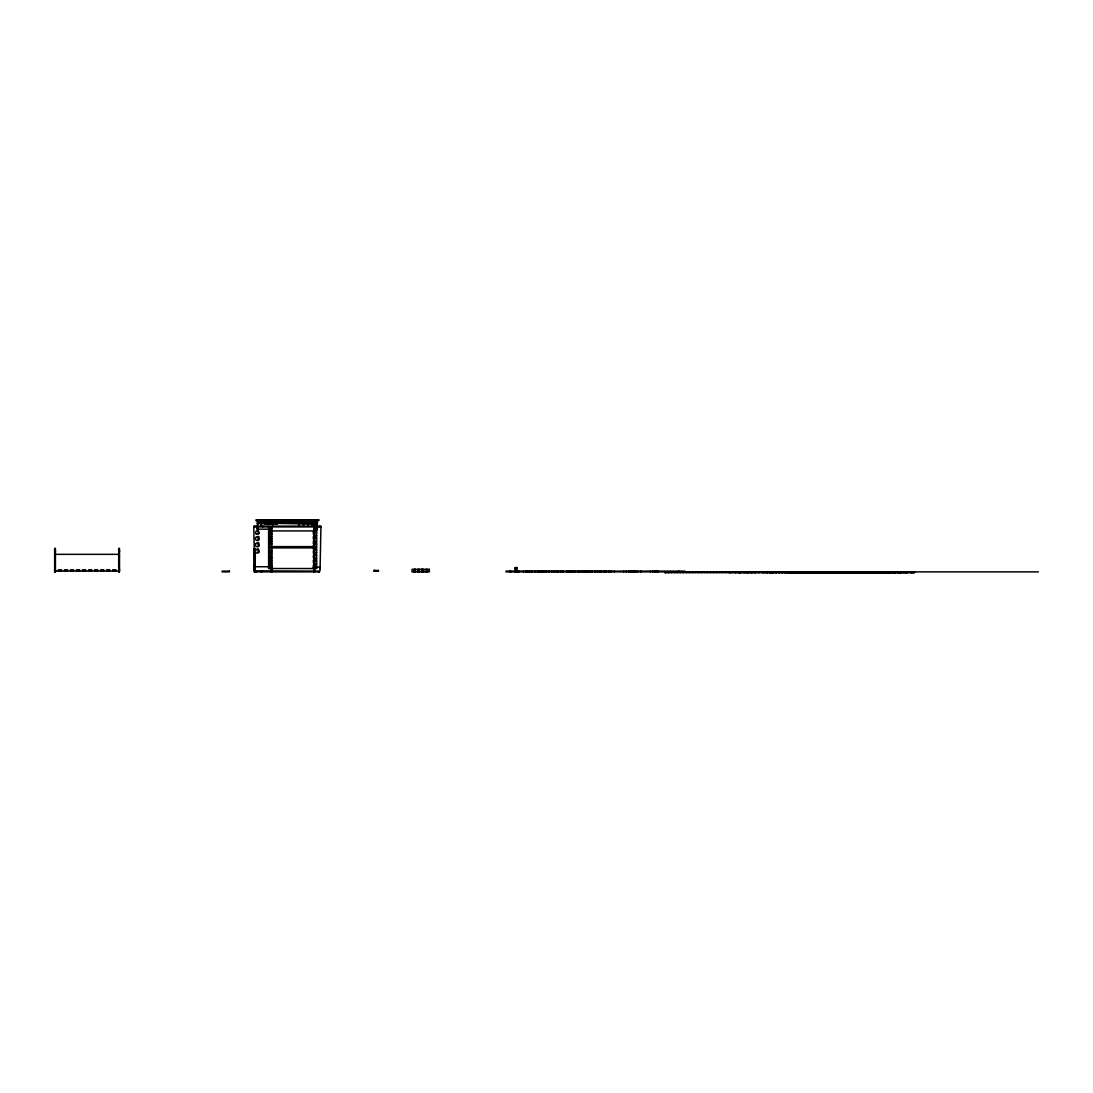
<?xml version="1.0" encoding="UTF-8"?>
<svg xmlns="http://www.w3.org/2000/svg" width="1093" height="1093" viewBox="0 0 1093 1093"><rect width="100%" height="100%" fill="white"/><g stroke="black" fill="none" stroke-linecap="round" stroke-linejoin="round"><path stroke-width="1.5" d="M870.711 573.128L870.725 571.871L870.725 573.128M255.953 571.871L254.669 570.86L253.754 526.143L320.946 526.143L320.03 570.86L319.006 571.871M316.615 567.636L320.071 566.748L320.071 568.524M262.88 571.065L261.733 571.871L260.585 571.065M319.129 571.858L318.377 571.803M258.331 521.88L316.369 521.88M275.436 523.137L299.66 523.137M257.333 523.383L277.362 524.134M260.844 523.383L276.174 523.383M298.772 523.383L314.101 523.383M317.366 523.383L314.606 523.383L314.606 525.391M315.167 524.134L276.447 523.383L276.447 524.175M317.366 524.558L316.615 524.558A1.462 1.462 0 0 0 315.153 523.137M253.754 526.908L320.946 526.908M316.615 527.495L317.366 527.495M316.615 527.796L317.366 527.796M257.333 528.547L258.085 528.547M316.615 528.547L317.366 528.547M271.146 528.657L271.897 528.657M313.855 528.657L314.606 528.657M257.333 528.848L258.085 528.848M316.615 528.848L317.366 528.848M257.333 529.162L269.793 529.162M316.615 529.162L317.366 529.162M268.632 529.75L269.384 529.75M315.863 529.75L317.366 529.914L317.366 521.129L316.615 521.129L316.615 568.524L268.632 568.524L268.632 529.094M271.146 530.925L269.889 530.925L269.889 526.908M271.897 530.925L313.855 530.925M314.606 530.925L315.863 530.925M268.632 531.102L269.384 531.102M271.897 531.799L270.64 531.799L270.64 534.176L271.897 534.176M314.606 531.799L313.349 531.799L313.349 534.176L314.606 534.176M268.632 532.605L269.384 532.605M316.615 532.605L315.863 532.605L315.863 526.908M258.836 533.398L258.085 533.398L258.085 530.296M268.632 535.461L269.384 535.461M316.615 535.461L315.863 535.461L315.863 538.316L316.615 538.316M258.836 536.499L258.085 536.499L258.085 539.6L258.836 539.6M271.897 536.554L270.64 536.554L270.64 538.945L271.897 538.945M314.606 536.554L313.349 536.554L313.349 538.945L314.606 538.945M268.632 538.316L269.384 538.316M268.632 541.158L269.384 541.158M271.897 541.322L270.64 541.322L270.64 543.699L271.897 543.699M314.606 541.322L313.349 541.322L313.349 543.699L314.606 543.699M316.615 541.158L315.863 541.158L315.863 544.013L316.615 544.013M258.836 542.702L258.085 542.702L258.085 545.803L258.836 545.803M268.632 544.013L269.384 544.013M268.632 544.874L269.384 544.874M268.632 545.12L269.384 545.12M313.349 546.063L314.606 546.063M313.855 546.623L271.392 546.623L271.392 547.88L313.855 547.88M268.632 546.869L269.384 546.869M316.615 546.869L315.863 546.869L315.863 549.724L316.615 549.724M313.349 547.251L314.606 547.251M268.632 547.374L269.384 547.374M54.65 548.454L55.401 548.454M118.7 548.454L119.451 548.454M254.314 548.454L255.065 548.454M268.632 549.137L269.384 549.137M268.632 549.396L269.384 549.396M268.632 549.724L269.384 549.724M54.65 550.326L55.401 550.312M118.7 550.448L119.451 550.312M254.314 550.312L255.065 550.366M54.65 550.558L55.401 550.558L54.65 550.845M118.7 550.558L119.451 550.558L118.7 550.845M254.314 550.558L255.065 550.558L254.314 550.845M271.897 550.831L270.64 550.831L270.64 553.222L271.897 553.222M314.606 550.831L313.349 550.831L313.349 553.222L314.606 553.222M54.65 551.022L55.401 551.022M118.7 551.022L119.451 551.022M254.314 551.022L255.065 551.022M54.65 551.214L55.401 551.214M118.7 551.214L119.451 551.214M254.314 551.214L255.065 551.214M54.65 551.432L55.401 551.391M118.7 551.391L119.451 551.432M254.314 551.432L255.065 551.391M54.65 551.651L55.401 551.651M118.7 551.651L119.451 551.651M254.314 551.651L255.065 551.651M54.65 551.883L55.401 551.883M118.7 551.883L119.451 551.883M254.314 551.883L255.065 551.883M258.836 551.992L258.085 551.992L258.085 548.891M268.632 552.566L269.384 552.566M316.615 552.566L315.863 552.566L315.863 555.422L316.615 555.422M54.65 553.932L55.401 553.932M118.7 553.932L119.451 553.932M254.314 553.932L255.065 553.932M54.65 554.342L119.451 554.342M254.314 554.342L255.065 554.342M268.632 555.422L269.384 555.422M54.65 555.654L55.401 555.654M118.7 555.654L119.451 555.654M254.314 555.654L255.065 555.654M271.897 555.599L270.64 555.599L270.64 557.976L271.897 557.976M314.606 555.599L313.349 555.599L313.349 557.976L314.606 557.976M54.65 555.831L55.401 555.859M118.7 555.859L119.451 555.831M254.314 555.831L255.065 555.859M54.65 557.389L55.401 557.389M118.7 557.389L119.451 557.334M254.314 557.389L255.065 557.389M268.632 558.277L269.384 558.277M316.615 558.277L315.863 558.277L315.863 561.133L316.615 561.133M54.65 558.919L55.401 558.919M118.7 558.919L119.451 558.919M254.314 558.919L255.065 558.919M54.65 560.422L55.401 560.436M118.7 560.422L119.451 560.436M254.314 560.422L255.065 560.436M271.897 560.354L270.64 560.354L270.64 562.731L271.897 562.731M314.606 560.354L313.349 560.354L313.349 562.731L314.606 562.731M268.632 561.133L269.384 561.133M54.65 561.966L55.401 561.966M118.7 561.966L119.451 561.966M254.314 561.87L255.065 561.966M54.65 563.469L55.401 563.469M118.7 563.469L119.451 563.482M254.314 563.687L255.065 563.687M268.632 563.974L269.384 563.974M316.615 563.974L315.863 563.974L315.863 566.83L316.615 566.83M54.65 565.013L55.401 565.013M118.7 565.013L119.451 565.013M254.314 564.89L255.065 565.013M271.897 565.122L270.64 565.122L270.64 568.524M314.606 565.122L313.349 565.122L313.349 568.524M254.314 565.313L255.065 565.423M254.314 566.311L255.065 566.311M54.65 566.529L55.401 566.529M118.7 566.543L119.451 566.543M254.314 566.543L255.065 566.529M268.632 566.83L269.384 566.83M271.146 566.748L271.897 566.748M313.855 566.748L314.606 566.748M254.314 567.212L255.065 567.199M270.64 567.499L271.897 567.499M313.349 567.499L314.606 567.499M254.314 567.745L255.065 567.745M271.146 567.622L271.897 567.622M313.855 567.622L314.606 567.622M254.314 567.786L255.065 567.786M54.65 568.073L55.401 568.073M118.7 568.073L119.451 568.059M254.314 568.073L255.065 568.073M514.94 568.346L517.208 568.346L517.208 567.595L514.94 567.595L514.94 571.871M254.314 568.579L255.065 568.579M54.65 568.879L55.401 568.879M118.7 568.879L119.451 568.879M254.314 568.688L255.065 568.879M254.314 569.166L255.065 569.166M54.65 569.877L55.401 569.877M118.7 569.877L119.451 569.877M254.314 569.877L255.065 569.877M271.146 570.259L271.897 570.259M313.855 570.259L314.606 570.259M54.65 570.368L55.401 570.368M118.7 570.368L119.451 570.368M254.314 570.368L255.065 570.368M313.855 570.368L314.606 570.368M54.65 570.628L55.401 570.628M118.7 570.669L119.451 570.628M254.314 570.601L255.065 570.628M54.65 570.847L55.401 570.847M118.7 570.847L119.451 570.847M255.065 570.847L254.314 570.847L318.377 571.12L318.377 571.871M55.401 571.12L118.7 571.12M515.691 571.12L506.004 571.12L506.004 571.871L515.691 571.871L515.691 568.346M516.197 571.12L684.833 571.12L684.833 571.871M54.65 571.803L55.401 571.803M118.7 571.803L119.451 571.803M254.314 571.803L255.694 571.83M1038.35 571.871L516.197 571.871L516.197 568.346M771.262 572.377L772.013 572.377M832.251 572.377L833.003 572.377M255.325 571.666L254.874 566.748L267.744 566.748L268.632 567.636M914.527 571.871L914.527 572.623L664.681 572.623L664.681 571.871M913.775 571.871L913.775 572.623M913.516 571.871L913.611 572.623M913.27 571.871L913.27 572.623M913.038 571.871L913.038 572.623M912.792 571.871L912.792 572.623M910.961 571.871L910.961 572.623M910.196 571.871L910.196 572.623M909.157 571.871L909.062 572.623M907.313 571.871L907.313 572.623M907.094 571.871L907.094 572.623M906.684 571.871L906.684 572.623M906.097 571.871L906.097 572.623M905.824 571.871L905.824 572.623M905.66 571.871L905.66 572.623M905.496 571.871L905.496 572.623M905.072 571.871L905.072 572.623M904.867 571.871L904.867 572.623M904.007 571.871L904.007 572.623M903.61 571.871L903.61 572.623M902.941 571.871L902.996 572.623M902.162 571.871L902.162 572.623M901.479 571.871L901.479 572.623M901.356 571.871L901.356 572.623M901.028 571.871L901.028 572.623M900.905 571.871L900.905 572.623M900.113 571.871L900.113 572.623M900.017 571.871L900.017 572.623M899.771 571.871L899.771 572.623M899.266 571.871L899.266 572.623M898.733 571.871L898.733 572.623M898.624 571.871L898.624 572.623M898.159 571.871L898.159 572.623M897.804 571.871L897.804 572.623M895.55 571.871L895.55 572.623M895.427 571.871L895.413 572.623M895.058 571.871L895.058 572.623M894.702 571.871L894.634 572.623L894.525 571.871M894.306 571.871L894.306 572.623M894.033 571.871L894.033 572.623M893.773 571.871L893.773 572.623M892.954 571.871L892.954 572.623M892.694 571.871L892.694 572.623M891.601 571.871L891.601 572.623M890.795 571.871L890.795 573.128L788.381 573.128L788.381 571.871M890.03 571.871L890.03 573.128M889.77 571.871L889.77 573.128M889.565 571.871L889.565 573.128M889.128 571.871L889.128 572.623M888.5 571.871L888.5 572.623M888.254 571.871L888.254 573.128M887.393 571.871L887.393 573.128M887.243 571.871L887.133 573.128M886.983 571.871L887.024 573.128M886.614 571.871L886.614 573.128M886.56 571.871L886.423 573.128M885.617 571.871L885.617 573.128M885.398 571.871L885.426 573.128M884.592 571.871L884.592 573.128M884.223 571.871L884.223 573.128M883.991 571.871L883.991 573.128M883.704 571.871L883.663 572.623M882.953 571.871L882.953 572.623M882.625 571.871L882.625 573.128M882.297 571.871L882.365 573.128M881.942 571.871L881.942 572.623M881.778 571.871L881.778 572.623M881.341 571.871L881.341 572.623M880.985 571.871L880.985 573.128M880.248 571.871L880.398 573.128M880.084 571.871L880.084 572.623M879.687 571.871L879.742 573.128M879.196 571.871L879.196 572.623M878.854 571.871L878.854 573.128M878.635 571.871L878.635 573.128M878.212 571.871L878.212 572.623M877.87 571.871L877.87 573.128M876.941 571.871L876.941 573.128M876.326 571.871L876.231 573.128M876.094 571.871L876.094 572.623M875.753 571.871L875.698 573.128M875.657 571.871L875.493 573.128M874.687 571.871L874.742 573.128M874.277 571.871L874.277 573.128M874.058 571.871L874.058 573.128M873.813 571.871L873.813 573.128M873.58 571.871L873.58 572.623M873.006 571.871L873.102 573.128M872.747 572.623L872.747 571.871L872.72 573.128M871.64 571.871L871.64 572.623M871.531 571.871L871.531 573.128M871.285 571.871L871.285 573.128M869.905 571.871L869.919 573.128M869.522 571.871L869.522 573.128M868.334 571.871L868.334 573.128M868.088 571.871L868.088 573.128M867.623 571.871L867.623 572.623M867.295 571.871L867.268 573.128M867.009 571.871L867.009 573.128M865.97 571.871L865.97 573.128M865.834 571.871L865.834 573.128M865.56 571.871L865.56 573.128M865.41 571.871L865.41 572.623M864.987 571.871L864.987 573.128M864.741 571.871L864.741 573.128M863.607 571.871L863.593 573.128M861.83 571.871L861.83 572.623M861.352 571.871L861.352 573.128M861.216 571.871L861.216 573.128M859.945 571.871L859.767 573.128M859.59 571.871L859.59 572.623M858.825 571.871L858.825 573.128M857.254 571.871L857.254 572.623M856.83 571.871L856.83 573.128M856.598 571.871L856.598 573.128M856.447 573.128L856.379 571.871L856.202 573.128M855.983 571.871L855.956 573.128M855.245 571.871L855.245 572.623M854.302 571.871L854.494 572.623M854.07 571.871L854.07 573.128M853.92 571.871L853.92 573.128M853.715 571.871L853.715 573.128M853.551 571.871L853.551 572.623M852.923 571.871L852.923 572.623M852.499 571.871L852.472 573.128M851.925 571.871L851.802 572.623M851.666 571.871L851.666 572.623M851.187 571.871L851.187 573.128M850.914 571.871L850.941 573.128M850.19 573.128L850.19 571.871L850.067 572.623M849.288 571.871L849.288 572.623M848.824 571.871L848.96 573.128M848.674 571.871L848.674 573.128M848.414 571.871L848.414 573.128M848.318 571.871L848.318 572.623M848.086 571.871L848.086 573.128M847.662 571.871L847.662 573.128M847.43 571.871L847.348 572.623M847.212 571.871L847.212 573.128M846.583 571.871L846.542 572.623M846.406 571.871L846.406 573.128M845.859 571.871L846.078 573.128M845.668 571.871L845.736 572.623M844.261 571.871L844.261 573.128M844.151 571.871L844.151 573.128M844.001 571.871L844.001 572.623M843.741 571.871L843.741 573.128M843.564 571.871L843.564 573.128M843.236 571.871L843.236 572.623M843.099 571.871L843.099 572.623M842.717 571.871L842.881 573.128M842.498 571.871L842.498 573.128M842.225 571.871L842.266 573.128M842.143 571.871L842.143 573.128M841.979 571.871L841.979 572.623M841.501 571.871L841.501 573.128M841.282 571.871L841.268 573.128M840.886 571.871L840.886 573.128M839.861 571.871L839.793 573.128M839.615 571.871L839.615 572.623M839.383 571.871L839.383 573.128M838.864 571.871L838.864 572.623M838.427 572.623L838.427 571.871L838.29 573.128M837.894 571.871L837.894 573.128M837.675 571.871L837.675 573.128M837.006 571.871L837.033 573.128M836.896 571.871L836.896 573.128M836.678 571.871L836.678 573.128M836.514 571.871L836.364 573.128M835.762 571.871L835.612 573.128M835.571 571.871L835.435 573.128M835.025 571.871L835.025 573.128L834.71 571.871M834.451 572.623L834.26 571.871L834.191 572.623M833.891 571.871L833.945 572.623M833.699 571.871L833.699 572.623M833.413 571.871L833.413 572.623M833.235 571.871L833.235 572.623M833.003 571.871L833.098 573.128M832.757 571.871L832.757 573.128M832.456 571.871L832.456 572.623M832.251 571.871L832.251 572.623M831.978 571.871L831.978 572.623M831.964 571.871L831.951 573.128M831.705 571.871L831.705 572.623M831.5 571.871L831.5 573.128M831.254 571.871L831.09 573.128M830.94 571.871L830.94 572.623M830.68 571.871L830.748 573.128M830.448 571.871L830.502 573.128M830.311 571.871L830.215 573.128M830.024 571.871L830.024 572.623M829.56 571.871L829.56 572.623M828.904 571.871L828.972 573.128M828.385 571.871L828.385 572.623M828.221 571.871L828.221 573.128M827.92 571.871L827.988 573.128M827.223 571.871L827.401 572.623M826.704 571.871L826.704 573.128M826.458 571.871L826.458 572.623M825.912 571.871L825.912 572.623M825.461 571.871L825.461 573.128M825.147 571.871L825.256 573.128M824.901 571.871L825.106 573.128M824.655 571.871L824.655 572.623M824.354 571.871L824.354 572.623M824.122 571.871L824.122 572.623M823.903 571.871L823.903 572.623M823.412 571.871L823.357 572.623M823.22 571.871L823.193 573.128M822.947 571.871L822.961 573.128M822.81 571.871L822.728 573.128L822.551 571.871M822.346 571.871L822.346 573.128M821.635 571.871L821.635 572.623M821.294 571.871L821.294 572.623M821.021 571.871L821.021 572.623M820.351 571.871L820.488 573.128M820.269 571.871L820.337 573.128M819.736 571.871L819.709 572.623M819.408 571.871L819.408 573.128M819.135 571.871L819.19 572.623M818.944 571.871L818.876 572.623M818.63 571.871L818.63 572.623M818.247 571.871L818.247 572.623M817.96 573.128L817.919 571.871L817.81 573.128M817.168 571.871L817.168 572.623M816.717 571.871L816.717 572.623M816.307 571.871L816.307 572.623M816.239 571.871L816.239 572.623M815.87 571.871L815.87 572.623M815.61 571.871L815.583 573.128M815.487 571.871L815.487 572.623M814.818 571.871L814.818 572.623M814.435 571.871L814.435 573.128M814.271 571.871L814.271 572.623M814.066 571.871L814.189 573.128M813.889 571.871L813.889 572.623M813.602 571.871L813.616 573.128M813.301 571.871L813.342 573.128L813.11 571.871M812.85 571.871L813.055 573.128M812.7 571.871L812.714 572.623M812.605 571.871L812.605 572.623M812.359 571.871L812.154 573.128M811.716 571.871L811.908 573.128M811.17 571.871L811.088 573.128M810.842 571.871L810.842 573.128M809.831 571.871L809.831 572.623M809.585 571.871L809.653 573.128M809.257 571.871L809.257 573.128M808.806 571.871L808.806 572.623M808.615 571.871L808.615 572.623M807.864 571.871L807.891 573.128M807.631 571.871L807.631 573.128M807.372 571.871L807.372 572.623M806.825 571.871L806.702 572.623M806.566 571.871L806.566 572.623M806.456 571.871L806.456 573.128M806.06 571.871L806.06 573.128M805.951 571.871L805.951 572.623M805.514 571.871L805.363 573.128M805.104 571.871L805.104 573.128M804.899 571.871L804.954 573.128M804.762 571.871L804.762 572.623M804.516 571.871L804.421 573.128M804.134 571.871L804.134 572.623M803.806 571.871L803.806 572.623M803.56 571.871L803.683 573.128M803.423 571.871L803.478 573.128M803.095 572.623L803.095 571.871L802.945 573.128M802.467 571.871L802.385 572.623M802.235 571.871L802.235 573.128M801.661 571.871L801.661 572.623M801.306 571.871L801.306 573.128M800.786 571.871L800.773 572.623M800.541 571.871L800.541 572.623M800.527 571.871L800.322 573.128M800.035 571.871L799.885 572.623M799.434 571.871L799.434 573.128M799.27 571.871L799.27 572.623M798.928 571.871L798.928 573.128M798.177 573.128L798.136 571.871L798.027 572.623M797.781 571.871L797.781 572.623M797.521 571.871L797.548 572.623M796.688 571.871L796.688 573.128M796.537 571.871L796.537 573.128M795.882 571.871L795.882 572.623M795.526 571.871L795.526 572.623M795.253 571.871L795.185 573.128M794.925 571.871L794.953 573.128M794.761 571.871L794.761 572.623M794.502 571.871L794.57 573.128M794.242 571.871L794.16 573.128M793.942 571.871L794.01 573.128M793.819 571.871L793.75 573.128M793.627 571.871L793.559 573.128M793.436 571.871L793.436 572.623M793.176 571.871L793.19 572.623M792.876 571.871L792.876 572.623M792.753 571.871L792.753 573.128M792.357 571.871L792.548 573.128M792.302 571.871L792.152 573.128M791.933 571.871L791.933 573.128M791.756 571.871L791.783 573.128M791.496 571.871L791.646 573.128M791.332 571.871L791.414 572.623M791.045 571.871L791.045 572.623M790.867 571.871L790.908 573.128M790.676 571.871L790.676 572.623M790.458 571.871L790.499 572.623M790.253 571.871L790.253 572.623M790.007 571.871L790.007 572.623M789.788 571.871L789.611 573.128M789.501 571.871L789.406 573.128M789.132 571.871L789.132 573.128M788.736 571.871L788.736 572.623M788.49 571.871L788.49 572.623M787.547 571.871L787.547 572.623M786.236 571.871L786.236 572.623M786.031 571.871L786.031 572.623M785.717 571.871L785.717 572.623M785.471 571.871L785.471 572.623M784.514 571.871L784.514 572.623M784.337 571.871L784.337 572.623M782.971 571.871L782.971 572.623M782.711 571.871L782.711 572.623M782.451 571.871L782.451 572.623M782.137 571.871L782.137 572.623M781.755 571.871L781.755 572.623M781.468 571.871L781.468 572.623M781.386 571.871L781.386 572.623M780.033 571.871L779.924 572.623M779.692 571.871L779.692 572.623M779.446 571.871L779.446 572.623M778.872 571.871L778.872 572.623M778.421 571.871L778.421 572.623M776.877 571.871L776.877 572.623M776.672 571.871L776.672 572.623M776.426 571.871L776.426 572.623M776.139 571.871L776.139 572.623M775.565 571.871L775.565 572.623M775.361 571.871L775.361 572.623M773.817 571.871L773.817 572.623M773.666 571.871L773.666 572.623M773.42 571.871L773.407 572.623M772.71 571.871L772.71 572.623M772.314 571.871L772.314 572.623M772.013 571.871L772.013 572.623M771.521 571.871L771.521 572.623M771.221 571.871L771.262 572.623M771.043 571.871L771.043 572.623M770.756 571.871L770.756 572.623M770.647 571.871L770.647 572.623M770.401 571.871L770.401 572.623M770.087 572.623L770.087 571.871L769.855 572.623M769.65 571.871L769.65 572.623M769.158 571.871L769.158 572.623M767.901 571.871L767.955 572.623M767.491 571.871L767.491 572.623M767.122 571.871L767.122 572.623M766.985 571.871L766.985 572.623M766.371 571.871L766.371 572.623M765.36 571.871L765.36 572.623M764.758 571.871L764.758 572.623M764.13 571.871L764.13 572.623M763.474 571.871L763.474 572.623M763.105 571.871L763.105 572.623M762.504 571.871L762.504 572.623M761.274 571.871L761.274 572.623M759.457 571.871L759.457 572.623M759.075 571.871L759.075 572.623M758.405 571.871L758.405 572.623M757.053 571.871L757.053 572.623M755.55 571.871L755.509 572.623M755.441 571.871L755.441 572.623M755.058 571.871L755.058 572.623M754.307 571.871L754.307 572.623M753.992 571.871L753.992 572.623M752.694 571.871L752.694 572.623M752.462 571.871L752.462 572.623M751.588 571.871L751.588 572.623M751.424 571.871L751.424 572.623M751.041 571.871L750.932 572.623M750.085 571.871L750.085 572.623M749.415 571.871L749.402 572.623M748.732 571.871L748.732 572.623M747.981 571.871L747.981 572.623M747.885 571.871L747.885 572.623M747.393 571.871L747.393 572.623M747.025 571.871L747.025 572.623M744.128 571.871L744.128 572.623M743.308 571.871L743.213 572.623M743.008 571.871L743.008 572.623M741.696 571.871L741.696 572.623M740.671 571.871L740.671 572.623M740.262 571.871L740.248 572.623M739.975 571.871L740.166 572.623M739.742 571.871L739.606 572.623M739.223 571.871L739.223 572.623M738.636 571.871L738.731 572.623M737.98 571.871L737.98 572.623M737.119 571.871L737.119 572.623M735.972 571.871L735.972 572.623M735.589 571.871L735.589 572.623M735.22 571.871L735.22 572.623M734.059 571.871L734.059 572.623M732.542 571.871L732.542 572.623M731.012 571.871L731.012 572.623M730.739 571.871L730.739 572.623M729.987 571.871L729.987 572.623M729.496 571.871L729.496 572.623M728.73 571.871L728.73 572.623M725.725 571.871L725.725 572.623M722.705 571.871L722.705 572.623M719.686 571.871L719.686 572.623M716.68 571.871L716.68 572.623M713.661 571.871L713.661 572.623M710.655 571.871L710.655 572.623M707.636 571.871L707.636 572.623M704.616 571.871L704.616 572.623M701.61 571.871L701.61 572.623M698.591 571.871L698.591 572.623M695.572 571.871L695.572 572.623M692.566 571.871L692.566 572.623M689.546 571.871L689.546 572.623M686.541 571.871L686.541 572.623M683.521 571.871L683.521 572.623M680.502 571.871L680.502 572.623M678.876 571.12L678.876 571.871M677.496 571.871L677.496 572.623M674.477 571.871L674.477 572.623M671.457 571.871L671.457 572.623M668.451 571.871L668.451 572.623M668.028 571.871L668.028 572.623M665.692 571.871L665.692 572.623M665.432 571.871L665.432 572.623M658.464 571.12L658.464 571.871M657.713 571.12L657.713 571.871M657.125 571.12L657.125 571.871M656.948 571.12L656.948 571.871M655.691 571.12L655.691 571.871M655.117 571.12L655.117 571.871M654.42 571.12L654.42 571.871M652.849 571.12L652.849 571.871M650.335 571.12L650.335 571.871M640.881 571.12L640.881 571.871M637.711 571.12L637.711 571.871M635.948 571.12L635.948 571.871M635.265 571.12L635.265 571.871M634.582 571.12L634.582 571.871M634.405 571.12L634.405 571.871M633.257 571.12L633.257 571.871M632.587 571.12L632.587 571.871M631.836 571.12L631.836 571.871M631.085 571.12L631.085 571.871M630.497 571.12L630.497 571.871M630.319 571.12L630.319 571.871M630.074 571.12L630.074 571.871M629.062 571.12L629.062 571.871M628.489 571.12L628.489 571.871M626.221 571.12L626.221 571.871M623.707 571.12L623.707 571.871M614.252 571.12L614.252 571.871M611.083 571.12L611.083 571.871M609.32 571.12L609.32 571.871M608.637 571.12L608.637 571.871M606.629 571.12L606.629 571.871M605.959 571.12L605.959 571.871M605.208 571.12L605.208 571.871M604.183 571.12L604.183 571.871M603.514 571.12L603.514 571.871M601.806 571.12L601.806 571.871M600.658 571.12L600.658 571.871M599.429 571.12L599.429 571.871M597.816 571.12L597.816 571.871M597.038 571.12L597.038 571.871M594.961 571.12L594.961 571.871M594.66 571.12L594.66 571.871M592.283 571.12L592.283 571.871M592.105 571.12L592.105 571.871M591.491 571.12L591.491 571.871M589.906 571.12L589.906 571.871M589.25 571.12L589.25 571.871M588.266 571.12L588.266 571.871M587.528 571.12L587.624 571.871M586.859 571.12L586.859 571.871M586.408 571.12L586.408 571.871M585.138 571.12L585.138 571.871M584.564 571.12L584.564 571.871M583.553 571.12L583.635 571.871M583.307 571.12L583.307 571.871M582.993 571.12L582.993 571.871M582.76 571.12L582.76 571.871M582.241 571.12L582.241 571.871M580.697 571.12L580.697 571.871M580.383 571.12L580.383 571.871M579.003 571.12L579.003 571.871M578.361 571.12L578.361 571.871M577.842 571.12L577.842 571.871M577.61 571.12L577.61 571.871M575.628 571.12L575.628 571.871M575 571.12L575 571.871M573.238 571.12L573.238 571.871M572.145 571.12L572.145 571.871M570.86 571.12L570.86 571.871M569.289 571.12L569.289 571.871M568.483 571.12L568.483 571.871M568.196 571.12L568.196 571.871M567.445 571.12L567.445 571.871M566.434 571.12L566.434 571.871M563.36 571.12L563.36 571.871M562.021 571.12L562.075 571.871M561.064 571.12L561.064 571.871M560.395 571.12L560.395 571.871M558.673 571.12L558.509 571.871M557.539 571.12L557.539 571.871M556.296 571.12L556.296 571.871M554.684 571.12L554.684 571.871M553.919 571.12L553.919 571.871M551.842 571.12L551.842 571.871M551.541 571.12L551.541 571.871M549.465 571.12L549.465 571.871M549.164 571.12L549.164 571.871M548.987 571.12L548.987 571.871M548.713 571.12L548.713 571.871M546.705 571.12L546.773 571.871M546.131 571.12L546.131 571.871M545.953 571.12L545.953 571.871M544.396 571.12L544.396 571.871M542.429 571.12L542.429 571.871M542.019 571.12L542.019 571.871M541.677 571.12L541.677 571.871M541.445 571.12L541.445 571.871M540.748 571.12L540.748 571.871M540.434 571.12L540.434 571.871M540.188 571.12L540.188 571.871M539.983 571.12L539.983 571.871M539.641 571.12L539.641 571.871M539.232 571.12L539.232 571.871M538.917 571.12L538.917 571.871M538.48 571.12L538.48 571.871M538.166 571.12L538.166 571.871M537.578 571.12L537.578 571.871M537.264 571.12L537.264 571.871M534.873 571.12L534.873 571.871M534.723 571.12L534.723 571.871M532.496 571.12L532.496 571.871M531.867 571.12L531.867 571.871M530.119 571.12L530.119 571.871M529.026 571.12L529.026 571.871M527.741 571.12L527.741 571.871M526.17 571.12L526.17 571.871M525.993 571.12L525.993 571.871M525.364 571.12L525.364 571.871M523.315 571.12L523.315 571.871M518.956 571.12L518.956 571.871M517.699 571.12L517.699 571.871M516.948 567.595L516.948 571.871M516.442 567.595L516.442 568.346M510.855 571.12L510.855 571.871M509.516 571.12L509.516 571.871M427.582 569.357L427.582 571.871M426.735 569.357L426.735 571.871M426.106 569.357L426.106 571.871M423.811 569.357L423.811 571.871M422.923 569.357L422.923 571.871M422.294 569.357L422.294 571.871M421.925 569.357L421.925 571.871M421.816 569.357L421.816 571.871M419.534 569.357L419.411 571.871M419.043 569.357L419.043 571.871M418.428 569.357L418.428 571.871M417.526 569.357L417.526 571.871M415.367 569.357L415.367 571.871M415.231 569.357L415.231 571.871M414.602 569.357L414.602 571.871M413.755 569.357L413.755 571.871M375.172 570.437L375.172 571.188M374.53 570.437L374.53 571.188M319.935 526.143L319.935 526.908M319.129 571.106L319.129 571.871L254.314 571.871L254.314 548.481M317.517 519.872L317.517 520.623M316.369 520.623L316.369 522.632L258.331 522.632L258.331 520.623M314.606 526.908L314.606 571.871M314.101 522.632L314.101 524.134M313.855 526.908L313.855 571.871M313.349 524.134L313.349 525.391M313.349 545.475L313.349 548.973M312.256 524.134L312.256 525.391M307.884 524.134L307.884 525.391M303.526 524.134L303.526 525.391M299.168 524.134L299.168 525.391M298.772 522.632L298.772 524.134M276.174 522.632L276.174 524.134M272.99 524.134L272.99 525.391M271.897 526.908L271.897 571.871M271.146 526.908L271.146 571.871M270.832 524.175L264.547 524.175M270.272 520.623L270.272 522.632M269.384 529.094L269.384 568.524M268.25 526.143L268.25 526.908M266.76 520.623L266.76 522.632M262.785 526.143L262.785 526.908M260.844 522.632L260.844 525.391M258.085 524.558L258.085 521.129L257.333 521.129L257.333 529.914L258.085 529.914L258.085 526.908M257.183 519.872L257.183 520.623M255.065 548.481L255.065 571.871M254.765 526.143L254.765 526.908M254.573 569.877L254.573 570.628M119.451 548.481L119.451 571.871L118.7 571.871L118.7 548.481M118.959 569.877L118.959 570.628M55.401 548.481L55.401 571.871L54.65 571.871L54.65 548.481M54.896 569.877L54.896 570.628M316.628 528.069L317.312 528.356L316.669 527.974M255.502 537.893L255.53 539.382A1.94 1.94 0 0 0 259.123 539.341L259.096 537.852A1.94 1.94 0 0 0 255.502 537.893M255.502 544.177L255.53 545.667A1.94 1.94 0 0 0 259.123 545.612L259.096 544.123A1.94 1.94 0 0 0 255.502 544.177M255.502 550.448L255.53 551.938A1.94 1.94 0 0 0 259.123 551.897L259.137 550.503A1.94 1.94 0 0 0 255.502 550.448M318.76 519.872L255.94 519.872L255.926 520.623L318.76 520.623L318.773 519.872M255.065 563.36L254.314 563.36L255.065 563.455M55.401 569.576L54.65 569.576L55.401 569.59M119.451 569.576L118.7 569.576L119.451 569.59M255.065 569.576L254.314 569.576L255.065 569.59M429.317 569.357L412.034 569.357L412.034 571.871L429.317 571.871L429.317 569.357M61.427 569.877L58.421 569.877L58.421 570.628L61.427 570.628L61.427 569.877M67.465 569.877L64.446 569.877L64.446 570.628L67.465 570.628L67.465 569.877M73.491 569.877L70.471 569.877L70.471 570.628L73.491 570.628L73.491 569.877M79.516 569.877L76.51 569.877L76.51 570.628L79.516 570.628L79.516 569.877M85.541 569.877L82.535 569.877L82.535 570.628L85.541 570.628L85.541 569.877M91.58 569.877L88.56 569.877L88.56 570.628L91.58 570.628L91.58 569.877M97.605 569.877L94.585 569.877L94.585 570.628L97.605 570.628L97.605 569.877M103.63 569.877L100.624 569.877L100.624 570.628L103.63 570.628L103.63 569.877M109.655 569.877L106.649 569.877L106.649 570.628L109.655 570.628L109.655 569.877M115.694 569.877L112.675 569.877L112.675 570.628L115.694 570.628L115.694 569.877M378.397 570.437L373.765 570.437L373.765 571.188L378.397 571.188L378.397 570.437M229.421 571.12L222.125 571.12L222.125 571.871L229.421 571.871L229.421 571.12M808.451 573.128L808.437 571.871L808.451 573.128M911.685 572.623L911.685 571.871L911.644 572.623M897.367 572.623L897.367 571.871L897.257 572.623M896 572.623L896 571.871L895.891 572.623M893.268 572.623L893.268 571.871L893.145 572.623M885.016 573.128L885.07 571.871L885.002 573.128M827.674 572.623L827.674 571.871L827.592 572.623M822.032 572.623L822.032 571.871L821.895 572.623M788.039 572.623L788.039 571.871L787.957 572.623M773.011 572.623L773.011 571.871L772.983 572.623M746.355 572.623L746.355 571.871L746.273 572.623M744.825 572.623L744.839 571.871L744.743 572.623M543.276 571.871L543.276 571.12L543.18 571.871M256.308 534.012A1.762 1.762 0 0 0 259.068 532.728A1.762 1.762 0 0 0 256.568 530.979A1.762 1.762 0 0 0 256.308 534.012"/></g></svg>
